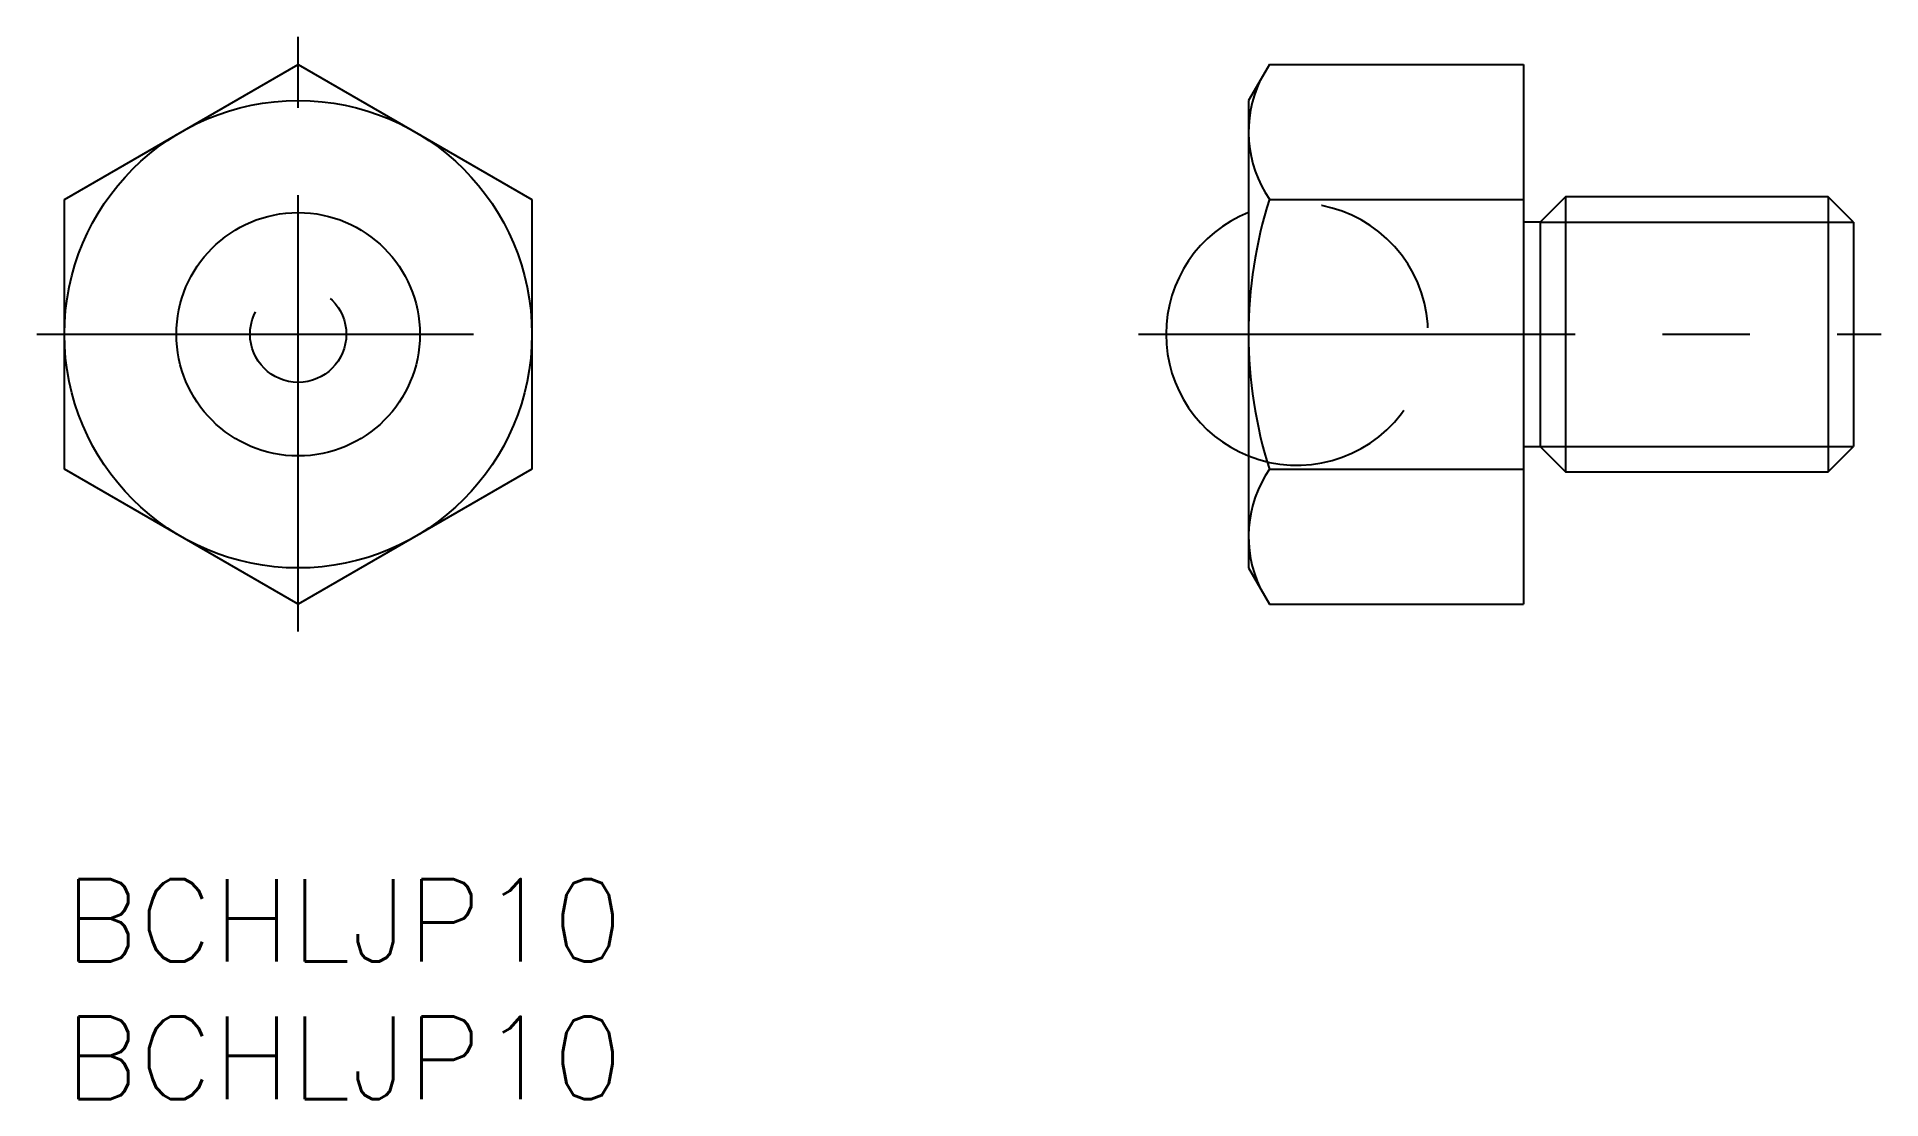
# Model space of a CAD drawing. Extents: x -1 to 66.1, y -8 to 30.6.
import ezdxf

# ---------------------------------------------------------------- set-up
doc = ezdxf.new("R2010")
doc.units = 0
doc.header["$LTSCALE"] = 0.5
doc.linetypes.add('CENTER', pattern=[50.8, 31.75, -6.35, 6.35, -6.35])
doc.linetypes.add('DASHED', pattern=[19.05, 12.7, -6.35])
for name, color, linetype in [('MSM_CENTER', 1, 'CENTER'), ('MSM_CONTINUOUS', 7, 'CONTINUOUS'), ('MSM_DASHED', 4, 'DASHED'), ('MSM_NARROW', 5, 'CONTINUOUS'), ('MSM_PART_NUMBER', 7, 'CONTINUOUS')]:
    doc.layers.add(name, color=color, linetype=linetype)
doc.styles.get("Standard").update_dxf_attribs({"font": 'txt.shx', "height": 3, "bigfont": 'bigfont.shx'})

# ---------------------------------------------------------------- blocks, each defined once
blk = doc.blocks.new('*U11')
at = {"layer": 'MSM_PART_NUMBER'}
blk.add_text('BCHLJP10', height=3, dxfattribs=at).set_placement((0, -3))
blk = doc.blocks.new('*U12')
at = {"layer": 'MSM_PART_NUMBER'}
blk.add_text('BCHLJP10', height=3, dxfattribs=at).set_placement((0, -8))

msp = doc.modelspace()

# ---------------------------------------------------------------- linework, layer by layer
at = {"layer": 'MSM_CENTER'}
for p, q in [((8.5, 9), (8.5, 30.63)), ((-1, 19.815), (18, 19.815)), ((39.056, 19.815), (66.056, 19.815))]:
    msp.add_line(p, q, dxfattribs=at)
at = {"layer": 'MSM_CONTINUOUS'}
for p, q in [((0, 24.722), (8.5, 29.63)), ((8.5, 29.63), (17, 24.722)), ((43.816, 29.63), (43.056, 28.315)), ((43.816, 29.63), (53.056, 29.63)), ((53.056, 29.63), (53.056, 10)), ((43.056, 28.315), (43.056, 11.315)), ((54.576, 24.815), (53.656, 23.895)), ((64.136, 24.815), (54.576, 24.815)), ((54.576, 24.815), (54.576, 14.815)), ((65.056, 23.895), (64.136, 24.815)), ((64.136, 24.815), (64.136, 14.815)), ((0, 14.907), (0, 24.722)), ((17, 24.722), (17, 14.907)), ((43.816, 24.722), (53.056, 24.722)), ((53.656, 23.895), (53.056, 23.895)), ((53.656, 23.895), (53.656, 15.735)), ((65.056, 23.895), (65.056, 15.735)), ((53.056, 15.735), (53.656, 15.735)), ((53.656, 15.735), (54.576, 14.815)), ((64.136, 14.815), (65.056, 15.735)), ((8.5, 10), (0, 14.907)), ((17, 14.907), (8.5, 10)), ((43.816, 14.907), (53.056, 14.907)), ((54.576, 14.815), (64.136, 14.815)), ((43.056, 11.315), (43.816, 10)), ((43.816, 10), (53.056, 10))]:
    msp.add_line(p, q, dxfattribs=at)
for radius in [8.5, 4.426]:
    msp.add_circle((8.5, 19.815), radius, dxfattribs=at)
for centre, radius, start, end in [((47.401, 27.176), 4.345, 154.38425, 214.38425), ((44.821, 19.815), 4.765, 111.74086, 248.25914), ((59.297, 19.815), 16.241, 162.41205, 197.58795), ((47.401, 12.454), 4.345, 145.61575, 205.61575)]:
    msp.add_arc(centre, radius, start, end, dxfattribs=at)
at = {"layer": 'MSM_DASHED'}
msp.add_circle((8.5, 19.815), 1.75, dxfattribs=at)
msp.add_arc((44.821, 19.815), 4.765, 248.25914, 111.74086, dxfattribs=at)
at = {"layer": 'MSM_NARROW'}
for p, q in [((53.656, 23.895), (65.056, 23.895)), ((53.656, 15.735), (65.056, 15.735))]:
    msp.add_line(p, q, dxfattribs=at)

# ---------------------------------------------------------------- block references
at = {"layer": 'MSM_CONTINUOUS'}
for name in ['*U11', '*U12']:
    msp.add_blockref(name, (0, 0), dxfattribs=at)

doc.saveas('drawing.dxf')
